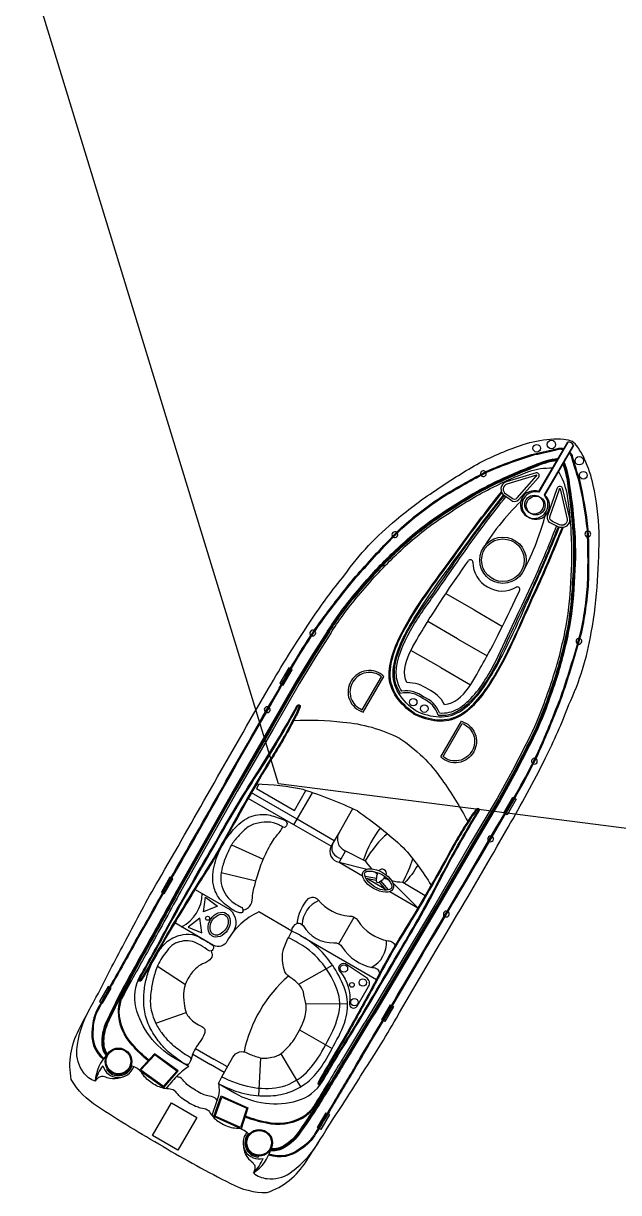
# Model space of a CAD drawing. Header units: metres. Extents: x 334693 to 340967, y 1773231 to 1777706.
# Drawn here: x 335723.5 to 335772.2, y 1775419 to 1775514.7 of the extents above; entities that cross this region are included whole.
import ezdxf

# ---------------------------------------------------------------- set-up
doc = ezdxf.new("R2010")
doc.units = ezdxf.units.M

msp = doc.modelspace()

# ---------------------------------------------------------------- linework, layer by layer
at = {"color": 3}
for p, q in [((335744.408, 1775452.46), (335723.547, 1775520.651)), ((335804.342, 1775444.757), (335744.408, 1775452.46))]:
    msp.add_line(p, q, dxfattribs=at)
at = {"color": 32, "true_color": 0xcd6928}
for p, q in [((335760.4, 1775466.684), (335758.07, 1775468.034)), ((335760.4, 1775466.684), (335762.73, 1775465.334)), ((335759.033, 1775464.324), (335756.601, 1775465.733)), ((335759.033, 1775464.324), (335761.465, 1775462.915)), ((335757.666, 1775461.964), (335755.227, 1775463.377)), ((335757.666, 1775461.964), (335760.106, 1775460.551)), ((335745.92, 1775449.549), (335742.192, 1775451.708)), ((335745.662, 1775449.103), (335741.935, 1775451.262)), ((335740.57, 1775447.456), (335743.16, 1775446.289)), ((335749.895, 1775446.96), (335749.36, 1775446.035)), ((335749.36, 1775446.035), (335751.275, 1775444.926)), ((335749.36, 1775446.035), (335751.633, 1775445.47)), ((335739.726, 1775445.205), (335742.56, 1775444.507)), ((335752.413, 1775444.702), (335751.481, 1775444.87)), ((335752.386, 1775444.551), (335751.564, 1775444.699)), ((335751.713, 1775444.672), (335753.068, 1775443.887)), ((335752.629, 1775444.41), (335753.186, 1775443.747)), ((335752.746, 1775444.509), (335753.37, 1775443.766)), ((335753.759, 1775444.338), (335755.803, 1775442.303)), ((335753.506, 1775443.633), (335755.803, 1775442.303)), ((335749.328, 1775439.355), (335750.592, 1775441.538)), ((335746.2, 1775440.033), (335752.409, 1775436.437)), ((335734.507, 1775437.537), (335736.789, 1775436.035)), ((335746.057, 1775436.047), (335748.814, 1775437.608)), ((335746.64, 1775434.454), (335750.04, 1775434.46)), ((335734.371, 1775432.858), (335736.845, 1775433.743)), ((335746.127, 1775432.307), (335748.787, 1775430.79)), ((335737.614, 1775430.785), (335739.107, 1775429.92)), ((335737.388, 1775430.316), (335738.847, 1775429.471)), ((335740.222, 1775429.275), (335739.107, 1775429.92)), ((335742.934, 1775430.025), (335742.77, 1775426.923)), ((335744.59, 1775430.363), (335746.216, 1775427.648)), ((335730.41, 1775429.131), (335730.346, 1775429.088)), ((335739.964, 1775428.824), (335738.847, 1775429.471)), ((335742.751, 1775421.983), (335742.745, 1775421.907))]:
    msp.add_line(p, q, dxfattribs=at)
for points in [[(335734.963, 1775422.765, -0.01736), (335729.601, 1775426.044, -0.12634), (335727.462, 1775428.262, -0.172899), (335728.09, 1775432.312, -0.013884), (335729.686, 1775435.326, -0.008973), (335731.927, 1775439.648, -0.01509), (335734.586, 1775444.541, 0.002245), (335738.838, 1775451.998, -0.003342), (335743.597, 1775460.253, -0.016984), (335746.958, 1775465.677, -0.024546), (335749.817, 1775469.552, -0.067942), (335754.035, 1775474.063, -0.033948), (335757.46, 1775476.614, -0.022001), (335760.827, 1775478.71, -0.042872), (335764.416, 1775480.215, -0.059514), (335766.624, 1775480.654, -0.046364), (335767.738, 1775480.661, -0.104882), (335768.393, 1775480.485, -0.104882)], [(335734.963, 1775422.765, 0.01736), (335740.476, 1775419.746, 0.12634), (335743.464, 1775418.994, 0.172899), (335746.664, 1775421.554, 0.013884), (335748.484, 1775424.438, 0.008973), (335751.119, 1775428.533, 0.01509), (335754.039, 1775433.274, -0.002245), (335758.392, 1775440.673, 0.003342), (335763.184, 1775448.909, 0.016984), (335766.216, 1775454.523, 0.024546), (335768.154, 1775458.931, 0.067942), (335769.969, 1775464.835, 0.033948), (335770.477, 1775469.075, 0.022001), (335770.619, 1775473.038, 0.042872), (335770.138, 1775476.901, 0.059514), (335769.421, 1775479.035, 0.046364), (335768.872, 1775480.004, 0.104882), (335768.393, 1775480.485, 0.104882)], [(335732.704, 1775439.593, 0.006425), (335735.275, 1775444.171, 0.002217), (335739.519, 1775451.614, -0.003368), (335744.283, 1775459.951, -0.024633), (335747.408, 1775465.131, -0.015037), (335749.826, 1775468.32, -0.025439), (335751.255, 1775470.033, -0.013843), (335754.444, 1775473.41, -0.040266), (335757.901, 1775476.052, -0.016729), (335761.448, 1775478.043, -0.029739), (335765.339, 1775479.473, 0.01525), (335767.241, 1775479.904, -0.132389), (335767.596, 1775479.917, -0.028442), (335767.735, 1775479.885, -0.028442)], [(335732.771, 1775439.554, 0.006424), (335735.342, 1775444.134, 0.002217), (335739.586, 1775451.576, -0.003368), (335744.35, 1775459.914, -0.024633), (335747.471, 1775465.087, -0.015038), (335749.886, 1775468.273, -0.025461), (335751.312, 1775469.981, -0.013839), (335754.497, 1775473.354, -0.040238), (335757.941, 1775475.987, -0.016715), (335761.481, 1775477.974, -0.029693), (335765.358, 1775479.398, 0.015234), (335767.262, 1775479.83, -0.134036), (335767.581, 1775479.842, -0.024879), (335767.696, 1775479.817, -0.024879)], [(335750.617, 1775429.218, -0.006424), (335753.309, 1775433.728, -0.002217), (335757.653, 1775441.112, 0.003368), (335762.514, 1775449.393, 0.024633), (335765.449, 1775454.675, 0.015038), (335767.01, 1775458.355, 0.025461), (335767.783, 1775460.442, 0.013839), (335769.124, 1775464.883, 0.040238), (335769.693, 1775469.181, 0.016715), (335769.655, 1775473.239, 0.029693), (335768.961, 1775477.311, -0.015234), (335768.389, 1775479.178, 0.134036), (335768.24, 1775479.46, 0.024879), (335768.161, 1775479.547, 0.024879)], [(335750.683, 1775429.179, -0.006425), (335753.375, 1775433.688, -0.002217), (335757.719, 1775441.073, 0.003368), (335762.58, 1775449.354, 0.024633), (335765.518, 1775454.642, 0.015037), (335767.081, 1775458.326, 0.025439), (335767.856, 1775460.418, 0.013843), (335769.198, 1775464.865, 0.040266), (335769.77, 1775469.178, 0.016729), (335769.732, 1775473.245, 0.029739), (335769.035, 1775477.332, -0.01525), (335768.463, 1775479.196, 0.132389), (335768.298, 1775479.511, 0.028442), (335768.201, 1775479.616, 0.028442)], [(335748.415, 1775464.942, -0.031596), (335750.49, 1775467.804, -0.004928), (335752.026, 1775469.587, -0.02844), (335754.946, 1775472.462, -0.042875), (335758.258, 1775474.918, -0.035347), (335761.808, 1775477.002, -0.024093), (335765.313, 1775478.529, -0.079837), (335767.28, 1775479.099)], [(335748.479, 1775464.901, -0.031592), (335750.549, 1775467.755, -0.004926), (335752.083, 1775469.536, -0.028436), (335754.997, 1775472.405, -0.042895), (335758.3, 1775474.853, -0.035363), (335761.842, 1775476.934, -0.024111), (335765.343, 1775478.458, -0.077658), (335767.231, 1775479.015, -0.077658)], [(335748.544, 1775464.86, -0.031588), (335750.607, 1775467.705, -0.004924), (335752.14, 1775469.485, -0.028433), (335755.047, 1775472.347, -0.042917), (335758.342, 1775474.789, -0.035379), (335761.876, 1775476.865, -0.02413), (335765.374, 1775478.388, -0.075408), (335767.183, 1775478.931, -0.075408)], [(335764.718, 1775455.493, 0.031588), (335766.159, 1775458.698, 0.004924), (335766.94, 1775460.913, 0.028433), (335767.976, 1775464.859, 0.042917), (335768.454, 1775468.932, 0.035379), (335768.497, 1775473.03, 0.02413), (335768.077, 1775476.822, 0.075408), (335767.648, 1775478.662, 0.075408)], [(335764.786, 1775455.457, 0.031592), (335766.231, 1775458.672, 0.004926), (335767.012, 1775460.889, 0.028436), (335768.051, 1775464.844, 0.042895), (335768.531, 1775468.928, 0.035363), (335768.573, 1775473.035, 0.024111), (335768.153, 1775476.831, 0.077658), (335767.697, 1775478.746, 0.077658)], [(335764.854, 1775455.421, 0.031596), (335766.303, 1775458.645, 0.004928), (335767.085, 1775460.865, 0.02844), (335768.126, 1775464.828, 0.042875), (335768.608, 1775468.923, 0.035347), (335768.65, 1775473.039, 0.024093), (335768.229, 1775476.84, 0.079837), (335767.745, 1775478.829)], [(335748.674, 1775464.778, -0.031581), (335750.725, 1775467.607, -0.00492), (335752.255, 1775469.382, -0.028426), (335755.149, 1775472.232, -0.042959), (335758.426, 1775474.66, -0.035411), (335761.944, 1775476.727, -0.028829), (335764.879, 1775478.007, -0.092336), (335766.821, 1775478.307, -0.080328)], [(335762.876, 1775476.036), (335763.387, 1775475.689, 0.382221), (335764.061, 1775475.712), (335765.633, 1775477.509, 0.786544), (335765.477, 1775477.908), (335763.005, 1775477.167, 0.616464), (335762.876, 1775476.036, 3.844907)], [(335764.582, 1775455.564, 0.031581), (335766.015, 1775458.751, 0.00492), (335766.794, 1775460.961, 0.028426), (335767.826, 1775464.89, 0.042959), (335768.301, 1775468.941, 0.035411), (335768.343, 1775473.021, 0.028829), (335767.993, 1775476.203, 0.092336), (335767.287, 1775478.038, 0.080328)], [(335767.28, 1775473.485), (335766.724, 1775473.756, -0.382221), (335766.409, 1775474.351), (335767.186, 1775476.609, -0.786544), (335767.609, 1775476.673), (335768.197, 1775474.16, -0.616464), (335767.28, 1775473.485, -3.844907)], [(335748.415, 1775464.942), (335747.186, 1775463.037), (335745.825, 1775460.794), (335743.708, 1775457.085), (335740.768, 1775452.008), (335736.146, 1775443.813, -0.002601), (335733.683, 1775439.337, 0.004411), (335731.585, 1775435.533, 0.013009), (335730.264, 1775432.849, 0.113396), (335729.955, 1775431.185, 0.146005), (335730.294, 1775430.209, 1.595219)], [(335748.479, 1775464.901), (335747.251, 1775462.996), (335745.891, 1775460.756), (335743.774, 1775457.046), (335740.834, 1775451.97), (335736.213, 1775443.776, -0.002601), (335733.75, 1775439.299, 0.004411), (335731.653, 1775435.496, 0.013003), (335730.334, 1775432.818, 0.113337), (335730.032, 1775431.188, 0.144821), (335730.347, 1775430.269, 0.138987)], [(335748.544, 1775464.859), (335747.316, 1775462.955), (335745.957, 1775460.717), (335743.841, 1775457.008), (335740.901, 1775451.932), (335736.28, 1775443.739, -0.002601), (335733.817, 1775439.262, 0.00441), (335731.721, 1775435.46, 0.012997), (335730.404, 1775432.787, 0.113276), (335730.109, 1775431.191, 0.142458), (335730.401, 1775430.325, 0.142458)], [(335748.673, 1775464.776), (335747.446, 1775462.874), (335746.09, 1775460.639), (335743.974, 1775456.932), (335741.034, 1775451.856), (335736.415, 1775443.665, -0.002601), (335733.95, 1775439.187, 0.00441), (335731.856, 1775435.388, 0.002867), (335731.555, 1775434.806, 0.002867)], [(335751.328, 1775458.324), (335753.02, 1775461.247, 0.483063), (335750.353, 1775460.881, 0.50024), (335751.328, 1775458.324, 0.418424)], [(335737.06, 1775429.325), (335735.855, 1775430.023, -0.202722), (335732.743, 1775434.18, -0.178768), (335733.073, 1775436.681, 0.010028), (335735.378, 1775440.863, -0.005356), (335739.27, 1775447.712, -0.016605), (335742.549, 1775453.176, 0.018921), (335745.931, 1775458.857, -0.925873), (335746.172, 1775458.762, -0.041202), (335745.68, 1775457.689, -0.024461), (335743.786, 1775454.405, 0.012888), (335740.163, 1775448.065, -0.019359), (335737.95, 1775444.408, 0.002375), (335735.386, 1775440.18, -0.006386), (335733.831, 1775437.444, -0.013656), (335733.185, 1775436.36, -0.862706), (335732.965, 1775436.457, 0.648089)], [(335733.038, 1775436.432, -0.016488), (335733.141, 1775436.644, 0.010023), (335735.445, 1775440.826, -0.005356), (335739.336, 1775447.674, -0.016607), (335742.613, 1775453.135, 0.018921), (335745.998, 1775458.82, 0.01143), (335746, 1775458.823, -0.913283), (335746.099, 1775458.786, -0.041174), (335745.612, 1775457.725, -0.024478), (335743.72, 1775454.446, 0.012889), (335740.095, 1775448.102, -0.019362), (335737.885, 1775444.45, 0.002377), (335735.319, 1775440.218, -0.006391), (335733.764, 1775437.482, -0.013664), (335733.12, 1775436.401, 0.000701), (335733.12, 1775436.401, -0.819976), (335733.038, 1775436.432, -0.819976)], [(335754.312, 1775456.172, 0.096403), (335749.675, 1775457.481, 0.040538), (335745.636, 1775457.604, 1.92312)], [(335757.664, 1775454.655), (335759.356, 1775457.577, -0.483063), (335760.367, 1775455.081, -0.50024), (335757.664, 1775454.655, -0.418424)], [(335764.785, 1775455.456), (335763.744, 1775453.443), (335762.478, 1775451.149), (335760.314, 1775447.467), (335757.374, 1775442.391), (335752.566, 1775434.305, 0.002601), (335749.909, 1775429.94, -0.004411), (335747.653, 1775426.23, -0.013003), (335745.986, 1775423.752, -0.113337), (335744.723, 1775422.679, -0.144821), (335743.769, 1775422.495, -0.138987)], [(335764.717, 1775455.492), (335763.676, 1775453.48), (335762.411, 1775451.187), (335760.248, 1775447.506), (335757.308, 1775442.43), (335752.5, 1775434.345, 0.002601), (335749.843, 1775429.98, -0.00441), (335747.588, 1775426.27, -0.012997), (335745.924, 1775423.798, -0.113276), (335744.687, 1775422.748, -0.142458), (335743.791, 1775422.57, -0.142458)], [(335764.581, 1775455.562), (335763.541, 1775453.552), (335762.278, 1775451.263), (335760.115, 1775447.583), (335757.175, 1775442.507), (335752.369, 1775434.424, 0.002601), (335749.711, 1775430.059, -0.00441), (335747.458, 1775426.352, -0.002867), (335747.103, 1775425.801, -0.002867)], [(335754.312, 1775456.172, -0.096403), (335757.755, 1775452.801, -0.040538), (335759.871, 1775449.359, -1.92312)], [(335764.854, 1775455.421), (335763.812, 1775453.407), (335762.544, 1775451.111), (335760.38, 1775447.428), (335757.44, 1775442.352), (335752.631, 1775434.265, 0.002601), (335749.975, 1775429.901, -0.004411), (335747.718, 1775426.189, -0.013009), (335746.048, 1775423.707, -0.113396), (335744.758, 1775422.611, -0.146005), (335743.744, 1775422.419, -1.595219)], [(335750.871, 1775450.231, 0.033687), (335746.415, 1775451.978, 0.051879), (335742.6, 1775452.413, 1.92312)], [(335739.495, 1775427.915), (335740.814, 1775427.15, 0.202722), (335745.969, 1775426.52, 0.178768), (335747.974, 1775428.051, -0.010028), (335750.455, 1775432.13, 0.005356), (335754.459, 1775438.915, 0.016605), (335757.567, 1775444.478, -0.018921), (335760.811, 1775450.239, 0.925873), (335760.609, 1775450.4, 0.041202), (335759.923, 1775449.439, 0.024461), (335758.018, 1775446.163, -0.012888), (335754.32, 1775439.865, 0.019359), (335752.25, 1775436.126, -0.002375), (335749.858, 1775431.798, 0.006386), (335748.259, 1775429.087, 0.013656), (335747.64, 1775427.988, 0.862706), (335747.834, 1775427.845, -0.648089)], [(335747.776, 1775427.896, 0.016488), (335747.908, 1775428.091, -0.010023), (335750.389, 1775432.171, 0.005356), (335754.393, 1775438.954, 0.016607), (335757.499, 1775444.513, -0.018921), (335760.746, 1775450.279, -0.01143), (335760.748, 1775450.282, 0.913283), (335760.666, 1775450.349, 0.041174), (335759.988, 1775449.399, 0.024478), (335758.085, 1775446.126, -0.012889), (335754.386, 1775439.825, 0.019362), (335752.318, 1775436.09, -0.002377), (335749.924, 1775431.759, 0.006391), (335748.325, 1775429.048, 0.013664), (335747.708, 1775427.952, -0.000701), (335747.708, 1775427.952, 0.819976), (335747.776, 1775427.896, 0.819976)], [(335750.467, 1775450.398), (335749.355, 1775448.478, 0.462925), (335749.895, 1775446.96), (335751.499, 1775446.157)], [(335750.871, 1775450.231, -0.033687), (335754.604, 1775447.236, -0.051879), (335756.879, 1775444.143, -1.92312)], [(335749.355, 1775448.478), (335748.873, 1775447.645, 0.545737), (335749.54, 1775446.346, 0.282905)], [(335748.873, 1775447.645), (335748.698, 1775447.344, 0.516839), (335749.36, 1775446.035, 0.282905)], [(335737.584, 1775443.81), (335740.411, 1775442.173, -0.406088), (335740.593, 1775440.188)], [(335745.935, 1775441.033, -0.164009), (335746.866, 1775443.059, -0.407559), (335747.637, 1775442.959, 0.20466), (335750.203, 1775441.622, -0.28657), (335750.879, 1775441.259, 0.198759), (335753.357, 1775439.588, -0.45148), (335753.922, 1775439.102, -1.463971)], [(335745.493, 1775440.402), (335742.796, 1775441.964, 0.158322), (335740.202, 1775439.588, -0.417676), (335739.097, 1775439.223), (335735.918, 1775441.064)], [(335739.495, 1775427.915), (335739.76, 1775428.468), (335740.68, 1775430.075, -0.448043), (335741.872, 1775430.404, 0.025561), (335742.766, 1775430.068, 0.15676), (335743.862, 1775430.083, 0.144288), (335744.623, 1775430.389, 0.079427), (335745.675, 1775431.532, 0.054179), (335746.475, 1775433.082, 0.127294), (335746.636, 1775434.481, -0.025195), (335746.451, 1775435.42, 0.112656), (335746.052, 1775436.052, 0.061652), (335745.323, 1775436.637, -0.222278), (335744.871, 1775437.256, -0.049109), (335744.74, 1775437.982, -0.09997), (335744.774, 1775438.771, -0.045992), (335745.215, 1775439.855), (335745.493, 1775440.402)], [(335745.493, 1775440.402, -0.291269), (335745.949, 1775441.039, -0.299867), (335746.413, 1775440.845, 0.273478), (335748.939, 1775439.439, -0.28657), (335749.614, 1775439.077, 0.198759), (335752.092, 1775437.405, -0.45148), (335752.658, 1775436.919, -1.463971)], [(335732.704, 1775439.593, -0.002942), (335730.84, 1775436.262, 0.002013), (335729.666, 1775434.133, 0.130442), (335729.172, 1775432.419, 0.261246), (335730.058, 1775429.907, 0.209197)], [(335732.771, 1775439.555, -0.002941), (335730.906, 1775436.225, 0.002014), (335729.732, 1775434.095, 0.130992), (335729.249, 1775432.412, 0.261832), (335730.109, 1775429.965, 0.261832)], [(335733.791, 1775429.842, -0.043334), (335732.499, 1775431.109, -0.18333), (335731.386, 1775433.805, -0.123985), (335732.019, 1775435.86, 0.015377), (335732.684, 1775437.228)], [(335733.739, 1775429.786, -0.043195), (335732.442, 1775431.058, -0.183415), (335731.309, 1775433.806, -0.094511), (335731.708, 1775435.436)], [(335729.418, 1775428.108, -0.164393), (335728.457, 1775428.838, -0.188684), (335727.921, 1775430.667, -0.10758), (335728.956, 1775434.006)], [(335750.683, 1775429.179, 0.002942), (335748.722, 1775425.905, -0.002013), (335747.46, 1775423.827, -0.130442), (335746.219, 1775422.546, -0.261246), (335743.599, 1775422.064, -0.209197)], [(335750.618, 1775429.219, 0.002941), (335748.657, 1775425.944, -0.002014), (335747.394, 1775423.866, -0.130992), (335746.174, 1775422.609, -0.261832), (335743.623, 1775422.137, -0.261832)], [(335741.685, 1775425.27, 0.043334), (335743.427, 1775424.78, 0.18333), (335746.319, 1775425.156, 0.123985), (335747.786, 1775426.728, -0.015377), (335748.642, 1775427.985)], [(335741.662, 1775425.197, 0.043195), (335743.411, 1775424.705, 0.183415), (335746.358, 1775425.09, 0.094511), (335747.574, 1775426.247)], [(335742.357, 1775420.614, 0.164393), (335743.468, 1775420.143, 0.188684), (335745.321, 1775420.589, 0.10758), (335747.703, 1775423.149)]]:
    msp.add_lwpolyline(points, format="xyb", dxfattribs=at)
for points in [[(335768.047, 1775480.424), (335765.678, 1775476.333)], [(335765.696, 1775476.365), (335768.047, 1775480.424)], [(335768.513, 1775480.154), (335766.143, 1775476.064)], [(335766.162, 1775476.095), (335768.513, 1775480.154)], [(335745.366, 1775461.879), (335745.251, 1775461.946), (335744.518, 1775460.68), (335744.642, 1775460.608)], [(335744.708, 1775460.569), (335744.795, 1775460.519), (335745.529, 1775461.785), (335745.432, 1775461.841)], [(335742.8, 1775452.41), (335742.6, 1775452.064), (335745.702, 1775450.268), (335746.65, 1775451.903)], [(335748.698, 1775447.344), (335745.662, 1775449.103), (335747.181, 1775451.726)], [(335762.905, 1775450.03), (335762.818, 1775450.081), (335763.551, 1775451.347), (335763.647, 1775451.291)], [(335763.714, 1775451.252), (335763.829, 1775451.186), (335763.096, 1775449.92), (335762.971, 1775449.992)], [(335748.957, 1775447.79), (335745.92, 1775449.549)], [(335735.611, 1775444.755), (335735.526, 1775444.805), (335734.825, 1775443.594), (335734.927, 1775443.535)], [(335734.994, 1775443.497), (335735.061, 1775443.458), (335735.762, 1775444.668), (335735.678, 1775444.717)], [(335754.561, 1775444.412), (335756.4, 1775443.316)], [(335730.585, 1775435.804), (335730.465, 1775435.873), (335729.756, 1775434.649), (335729.902, 1775434.565)], [(335729.968, 1775434.526), (335730.013, 1775434.5), (335730.722, 1775435.724), (335730.651, 1775435.765)], [(335752.93, 1775433.108), (335752.863, 1775433.147), (335753.564, 1775434.357), (335753.648, 1775434.309)], [(335753.714, 1775434.27), (335753.8, 1775434.22), (335753.099, 1775433.01), (335752.997, 1775433.07)], [(335747.65, 1775424.285), (335747.605, 1775424.311), (335748.314, 1775425.535), (335748.385, 1775425.494)], [(335748.451, 1775425.456), (335748.571, 1775425.387), (335747.862, 1775424.162), (335747.717, 1775424.247)]]:
    msp.add_lwpolyline(points, dxfattribs=at)
for points in [[(335762.982, 1775476.196), (335763.504, 1775475.841, 0.383069), (335763.923, 1775475.845), (335765.511, 1775477.661, 0.853636), (335765.511, 1775477.717), (335763.066, 1775476.985, 0.613527)], [(335767.366, 1775473.657), (335766.799, 1775473.933, -0.383069), (335766.594, 1775474.298), (335767.378, 1775476.58, -0.853636), (335767.427, 1775476.607), (335768.009, 1775474.122, -0.613527)], [(335751.257, 1775458.509), (335752.825, 1775461.215, 0.460147), (335750.484, 1775460.801, 0.47706)], [(335757.859, 1775454.685), (335759.426, 1775457.392, -0.460147), (335760.232, 1775455.155, -0.47706)], [(335749.878, 1775437.712, 0.917705), (335749.488, 1775437.02, -0.209704), (335750.203, 1775434.51, 0.850912), (335750.837, 1775434.262), (335751.76, 1775435.855, 0.435659), (335751.587, 1775436.582)]]:
    msp.add_lwpolyline(points, format="xyb", close=True, dxfattribs=at)
for points in [[(335738.283, 1775441.978), (335738.439, 1775443.186), (335739.407, 1775442.447)], [(335737.985, 1775441.464), (335737.014, 1775440.727), (335738.138, 1775440.255)], [(335735.023, 1775427.591), (335736.196, 1775428.955), (335734.268, 1775430.363), (335733.036, 1775429.019)], [(335735.011, 1775427.694), (335736.084, 1775428.942), (335734.279, 1775430.26), (335733.151, 1775429.031)], [(335739.119, 1775425.218), (335739.719, 1775426.915), (335741.899, 1775425.943), (335741.346, 1775424.206)], [(335739.215, 1775425.259), (335739.763, 1775426.811), (335741.805, 1775425.901), (335741.299, 1775424.311)], [(335734.093, 1775423.672), (335735.646, 1775426.355), (335737.737, 1775425.144), (335736.183, 1775422.462)]]:
    msp.add_lwpolyline(points, close=True, dxfattribs=at)
for centre, radius in [((335766.713, 1775480.22), 0.349), ((335765.516, 1775479.914), 0.313), ((335769, 1775478.896), 0.349), ((335769.33, 1775477.705), 0.313), ((335765.306, 1775475.303), 0.771), ((335765.435, 1775475.228), 0.771), ((335762.756, 1775470.752), 1.896), ((335762.756, 1775470.752), 1.896), ((335762.756, 1775470.752), 1.743), ((335762.756, 1775470.752), 1.743), ((335755.42, 1775459.134), 0.305), ((335756.329, 1775458.607), 0.305), ((335738.609, 1775441.446), 0.163), ((335749.754, 1775437.331), 0.304), ((335751.303, 1775436.185), 0.304), ((335750.404, 1775435.993), 0.197), ((335750.609, 1775434.577), 0.304), ((335731.317, 1775429.735), 1.09), ((335731.317, 1775429.735), 1.013), ((335742.823, 1775423.071), 1.09), ((335742.823, 1775423.071), 1.013)]:
    msp.add_circle(centre, radius, dxfattribs=at)
for centre, radius, start, end in [((335768.095, 1775479.97), 0.456, 23.82867, 96.01396), ((335768.095, 1775479.97), 0.456, 23.82867, 96.01396), ((335761.158, 1775477.834), 0.237, 40.15174, 195.29379), ((335761.158, 1775477.834), 0.237, 213.93156, 21.51397), ((335778.257, 1775461.123), 20.143, 133.2487, 148.31951), ((335765.306, 1775475.303), 1.132, 69.80529, 42.25484), ((335765.435, 1775475.228), 1.132, 77.58779, 50.03734), ((335746.691, 1775479.406), 20.143, 331.52312, 346.59393), ((335753.919, 1775472.843), 0.237, 51.53716, 219.63283), ((335753.919, 1775472.843), 0.237, 238.26789, 32.9021), ((335769.695, 1775472.889), 0.237, 98.32865, 265.91107), ((335769.695, 1775472.889), 0.237, 284.54884, 79.69089), ((335760.095, 1775470.59), 0.202, 359.11592, 145.58366), ((335762.577, 1775470.581), 2.281, 179.86054, 241.66166), ((335762.697, 1775470.512), 2.281, 238.18097, 299.98208), ((335763.94, 1775468.363), 0.202, 334.25897, 120.72671), ((335747.209, 1775464.797), 0.237, 61.24088, 231.64746), ((335747.209, 1775464.797), 0.237, 250.30635, 42.58199), ((335768.968, 1775464.127), 0.237, 86.94052, 241.57474), ((335768.968, 1775464.127), 0.237, 260.20979, 68.30547), ((335754.944, 1775457.84), 2.894, 54.19483, 90.79717), ((335754.853, 1775457.755), 2.146, 51.20977, 102.41689), ((335754.853, 1775457.755), 2.3, 51.20977, 98.95952), ((335755.416, 1775457.429), 2.146, 17.42573, 68.63286), ((335755.416, 1775457.429), 2.3, 20.8831, 68.63286), ((335755.444, 1775457.55), 2.894, 29.04546, 65.64779), ((335743.479, 1775458.52), 0.237, 64.95141, 235.05053), ((335743.479, 1775458.52), 0.237, 253.71071, 46.29124), ((335765.328, 1775454.303), 0.237, 77.26064, 229.53627), ((335765.328, 1775454.303), 0.237, 248.19517, 58.60175), ((335761.739, 1775447.944), 0.237, 73.55139, 226.13192), ((335761.739, 1775447.944), 0.237, 244.7921, 54.89121), ((335754.554, 1775447.96), 3.548, 210.54629, 223.8973), ((335754.554, 1775447.96), 3.548, 229.87043, 234.11034), ((335753.64, 1775444.659), 1.241, 155.52383, 181.5167), ((335753.64, 1775444.659), 1.241, 146.03675, 146.30606), ((335752.877, 1775445.117), 0.347, 340.72361, 139.06918), ((335752.098, 1775445.552), 1.241, 333.53656, 333.80588), ((335752.543, 1775444.543), 0.166, 149.92131, 329.92131), ((335752.098, 1775445.552), 1.241, 298.32593, 325.96602), ((335754.554, 1775447.96), 3.548, 244.8238, 251.16312), ((335754.554, 1775447.96), 3.548, 255.35551, 270.11132), ((335735.047, 1775443.51), 3.124, 297.38987, 359.27735), ((335748.572, 1775440.832), 2.243, 113.12133, 177.32549), ((335758.116, 1775441.794), 0.237, 71.14332, 227.39245), ((335758.116, 1775441.794), 0.237, 246.01665, 52.51912), ((335750.986, 1775439.434), 2.243, 296.54576, 4.69325), ((335752.518, 1775428.255), 11.166, 130.82083, 168.29341), ((335732.928, 1775427.879), 3.517, 135.91698, 176.2526), ((335732.82, 1775427.215), 3.517, 142.04669, 165.27923), ((335731.317, 1775429.735), 1.32, 195.6939, 340.5955), ((335731.317, 1775429.735), 1.167, 213.64562, 340.5955), ((335742.823, 1775423.071), 1.32, 139.24713, 284.14873), ((335742.823, 1775423.071), 1.167, 139.24713, 266.19701), ((335740.411, 1775423.544), 3.517, 303.59003, 343.92565), ((335739.889, 1775423.12), 3.517, 314.5634, 337.79593)]:
    msp.add_arc(centre, radius, start, end, dxfattribs=at)
for start_param, end_param in [(0.830012, 1.576846), (4.712389, 5.232342)]:
    msp.add_ellipse((335753.036, 1775445.295), major_axis=(2.077, 3.585), ratio=0.425319, start_param=start_param, end_param=end_param, dxfattribs=at)
for centre, major_axis, ratio in [((335752.543, 1775444.543), (1.22, -0.707), 0.533092), ((335739.551, 1775440.926), (0.585, 0.914), 0.758117)]:
    msp.add_ellipse(centre, major_axis=major_axis, ratio=ratio, dxfattribs=at)
for points, knots in [([(335755.466, 1775458.166), (335754.386, 1775458.918), (335753.428, 1775460.019), (335753.477, 1775462.719), (335754.037, 1775464.003), (335755.914, 1775467.466), (335757.528, 1775469.439), (335760.17, 1775473.189), (335761.367, 1775474.744), (335762.628, 1775476.347)], [0, 0, 0, 0, 0.0462196, 0.0462196, 0.0924392, 0.0924392, 0.1947325, 0.1947325, 0.2709084, 0.2709084, 0.2709084, 0.2709084]), ([(335755.51, 1775458.229), (335754.398, 1775459.004), (335753.466, 1775460.15), (335753.603, 1775462.907), (335754.214, 1775464.2), (335756.144, 1775467.653), (335757.751, 1775469.641), (335760.343, 1775473.288), (335761.472, 1775474.753), (335762.663, 1775476.268)], [0, 0, 0, 0, 0.0480884, 0.0480884, 0.0961768, 0.0961768, 0.1985377, 0.1985377, 0.2704106, 0.2704106, 0.2704106, 0.2704106]), ([(335755.642, 1775458.417), (335754.506, 1775459.209), (335753.65, 1775460.357), (335753.911, 1775463.127), (335754.582, 1775464.425), (335756.601, 1775467.9), (335758.232, 1775469.952), (335760.77, 1775473.465), (335761.788, 1775474.783), (335762.811, 1775476.087)], [0, 0, 0, 0, 0.0508337, 0.0508337, 0.1016674, 0.1016674, 0.2060328, 0.2060328, 0.2709084, 0.2709084, 0.2709084, 0.2709084]), ([(335754.391, 1775459.851), (335754.225, 1775460.093), (335753.643, 1775461.189), (335754.382, 1775464.408), (335757.111, 1775468.056), (335759.921, 1775472.278), (335762.014, 1775474.947), (335762.871, 1775476.039)], [0.0234044, 0.0234044, 0.0234044, 0.0234044, 0.0350942, 0.0739111, 0.138251, 0.2165713, 0.2709084, 0.2709084, 0.2709084, 0.2709084]), ([(335754.495, 1775460.027), (335754.204, 1775460.482), (335754.027, 1775460.97), (335754.051, 1775462.68), (335754.595, 1775463.939), (335755.774, 1775466.043), (335756.489, 1775466.995), (335758.578, 1775469.957), (335759.937, 1775471.985), (335761.932, 1775474.593), (335762.462, 1775475.269), (335762.992, 1775475.945)], [0.0248254, 0.0248254, 0.0248254, 0.0248254, 0.0474598, 0.0474598, 0.0949196, 0.0949196, 0.1423794, 0.1423794, 0.237299, 0.237299, 0.2709084, 0.2709084, 0.2709084, 0.2709084]), ([(335755.466, 1775458.166), (335756.657, 1775457.603), (335758.088, 1775457.32), (335760.406, 1775458.705), (335761.242, 1775459.83), (335763.311, 1775463.182), (335764.219, 1775465.564), (335766.158, 1775469.721), (335766.91, 1775471.534), (335767.673, 1775473.425)], [0, 0, 0, 0, 0.0462196, 0.0462196, 0.0924392, 0.0924392, 0.1947325, 0.1947325, 0.2709084, 0.2709084, 0.2709084, 0.2709084]), ([(335755.499, 1775458.235), (335756.725, 1775457.656), (335758.183, 1775457.418), (335760.506, 1775458.908), (335761.323, 1775460.082), (335763.359, 1775463.474), (335764.283, 1775465.858), (335766.157, 1775469.921), (335766.866, 1775471.63), (335767.587, 1775473.416)], [0, 0, 0, 0, 0.0480884, 0.0480884, 0.0961768, 0.0961768, 0.1985377, 0.1985377, 0.2704106, 0.2704106, 0.2704106, 0.2704106]), ([(335755.597, 1775458.443), (335756.849, 1775457.852), (335758.271, 1775457.681), (335760.544, 1775459.285), (335761.335, 1775460.513), (335763.345, 1775463.994), (335764.314, 1775466.43), (335766.098, 1775470.379), (335766.735, 1775471.918), (335767.357, 1775473.454)], [0, 0, 0, 0, 0.0508337, 0.0508337, 0.1016674, 0.1016674, 0.2060328, 0.2060328, 0.2709084, 0.2709084, 0.2709084, 0.2709084]), ([(335757.463, 1775458.072), (335757.756, 1775458.048), (335758.996, 1775458.088), (335761.421, 1775460.331), (335763.227, 1775464.514), (335765.491, 1775469.052), (335766.764, 1775472.195), (335767.285, 1775473.483)], [0.0234044, 0.0234044, 0.0234044, 0.0234044, 0.0350942, 0.0739111, 0.138251, 0.2165713, 0.2709084, 0.2709084, 0.2709084, 0.2709084]), ([(335757.564, 1775458.249), (335758.104, 1775458.224), (335758.615, 1775458.312), (335760.086, 1775459.184), (335760.908, 1775460.283), (335762.146, 1775462.352), (335762.616, 1775463.446), (335764.146, 1775466.732), (335765.229, 1775468.921), (335766.498, 1775471.948), (335766.821, 1775472.744), (335767.143, 1775473.54)], [0.0248254, 0.0248254, 0.0248254, 0.0248254, 0.0474598, 0.0474598, 0.0949196, 0.0949196, 0.1423794, 0.1423794, 0.237299, 0.237299, 0.2709084, 0.2709084, 0.2709084, 0.2709084]), ([(335754.904, 1775460.734), (335754.188, 1775462.164), (335755.684, 1775464.141), (335756.895, 1775466.283), (335758.704, 1775468.963), (335759.931, 1775470.708)], [0.0313661, 0.0313661, 0.0313661, 0.0313661, 0.1084744, 0.1084744, 0.1920729, 0.1920729, 0.1920729, 0.1920729]), ([(335757.974, 1775458.955), (335759.571, 1775459.046), (335760.541, 1775461.328), (335761.796, 1775463.444), (335763.221, 1775466.347), (335764.124, 1775468.28)], [0.0313661, 0.0313661, 0.0313661, 0.0313661, 0.1084744, 0.1084744, 0.1920729, 0.1920729, 0.1920729, 0.1920729]), ([(335753.631, 1775443.913), (335753.711, 1775444.051), (335753.65, 1775444.337), (335752.866, 1775445.201), (335751.734, 1775445.456), (335751.265, 1775445.001), (335751.746, 1775444.21), (335753.058, 1775443.663), (335753.528, 1775443.735), (335753.631, 1775443.913)], [0, 0, 0, 0, 1.031451, 1.031451, 2.992455, 2.992455, 4.95346, 4.95346, 6.283185, 6.283185, 6.283185, 6.283185]), ([(335740.054, 1775441.711), (335739.75, 1775441.905), (335739.144, 1775441.647), (335738.67, 1775440.636), (335738.867, 1775440.117), (335739.64, 1775440.018), (335740.207, 1775440.502), (335740.342, 1775441.328), (335740.237, 1775441.593), (335740.054, 1775441.711)], [0, 0, 0, 0, 1.743273, 1.743273, 3.486547, 3.486547, 5.22982, 5.22982, 6.283185, 6.283185, 6.283185, 6.283185]), ([(335739.76, 1775428.468), (335741.344, 1775427.708), (335742.935, 1775427.318), (335745.98, 1775427.92), (335747.128, 1775429.054), (335748.785, 1775432.042), (335749.665, 1775433.598), (335749.039, 1775436.503), (335747.984, 1775438.034), (335746.258, 1775439.32), (335745.76, 1775439.579), (335745.215, 1775439.855)], [0, 0, 0, 0, 0.0684102, 0.0684102, 0.1368204, 0.1368204, 0.2052306, 0.2052306, 0.2736407, 0.2736407, 0.2974604, 0.2974604, 0.2974604, 0.2974604]), ([(335737.628, 1775427.366), (335737.442, 1775427.477), (335737.132, 1775427.663), (335736.727, 1775428.026), (335736.449, 1775428.427), (335736.147, 1775428.461), (335736.032, 1775428.469)], [0, 0, 0, 0, 0.00840925, 0.01405459, 0.02148076, 0.02583256, 0.02583256, 0.02583256, 0.02583256]), ([(335737.628, 1775427.366), (335737.817, 1775427.26), (335738.132, 1775427.083), (335738.648, 1775426.913), (335739.135, 1775426.872), (335739.314, 1775426.626), (335739.378, 1775426.531)], [0, 0, 0, 0, 0.00840925, 0.01405459, 0.02148076, 0.02583256, 0.02583256, 0.02583256, 0.02583256])]:
    msp.add_open_spline(points, degree=3, knots=knots, dxfattribs=at)
for points in [[(335744.315, 1775449.143), (335744.583, 1775449.013), (335744.946, 1775448.896), (335745.104, 1775449.212), (335744.613, 1775449.583), (335743.444, 1775449.928), (335741.986, 1775449.71), (335740.737, 1775448.704), (335739.858, 1775447.522), (335739.191, 1775445.891), (335739.078, 1775444.186), (335739.507, 1775443.166), (335740.569, 1775442.197), (335741.133, 1775441.912), (335741.433, 1775441.926), (335741.472, 1775442.251), (335741.201, 1775442.445), (335740.296, 1775443.126), (335739.84, 1775443.848), (335739.694, 1775444.746), (335739.804, 1775445.619), (335740.175, 1775446.655), (335740.652, 1775447.587), (335741.271, 1775448.332), (335742.031, 1775448.996), (335742.985, 1775449.277), (335743.992, 1775449.256), (335744.315, 1775449.143)], [(335741.501, 1775442.108), (335741.863, 1775442.263), (335742.151, 1775442.571), (335742.289, 1775443.314), (335742.397, 1775443.91), (335742.66, 1775444.837), (335743.127, 1775446.213), (335743.453, 1775446.902), (335743.823, 1775447.602), (335744.173, 1775448.113), (335744.533, 1775448.545), (335744.756, 1775448.919)], [(335738.89, 1775438.772), (335738.991, 1775438.389), (335738.669, 1775437.952), (335738.05, 1775437.641), (335737.475, 1775437.165), (335736.882, 1775436.261), (335736.657, 1775435.514), (335736.7, 1775434.472), (335736.858, 1775433.71), (335737.476, 1775432.983), (335738.019, 1775432.645), (335738.369, 1775432.373), (335738.347, 1775432.016), (335737.994, 1775431.366), (335737.317, 1775430.118), (335737.005, 1775429.477), (335736.295, 1775429.824), (335735.128, 1775430.762), (335734.405, 1775431.666), (335733.75, 1775432.807), (335733.416, 1775434.138), (335733.407, 1775435.363), (335733.602, 1775436.497), (335733.956, 1775437.586), (335734.54, 1775438.634), (335735.331, 1775439.562), (335735.926, 1775439.911), (335736.596, 1775440.107), (335737.606, 1775440.048), (335738.146, 1775439.774), (335738.793, 1775439.398), (335739.091, 1775439.087), (335738.89, 1775438.772), (335738.551, 1775438.902), (335737.861, 1775439.33), (335737.203, 1775439.581), (335736.463, 1775439.559), (335735.845, 1775439.334), (335735.292, 1775438.796), (335734.537, 1775437.603), (335734.165, 1775436.472), (335733.972, 1775435.382), (335733.931, 1775434.435), (335734.045, 1775433.764), (335734.324, 1775432.96), (335734.834, 1775432.087), (335735.308, 1775431.512), (335735.944, 1775430.936), (335736.509, 1775430.516), (335736.92, 1775430.236), (335737.22, 1775430.007), (335737.207, 1775429.775)], [(335739.495, 1775427.915), (335741.108, 1775427.231), (335743.125, 1775426.906), (335744.808, 1775427.068), (335746.581, 1775427.891), (335747.748, 1775429.065), (335748.899, 1775430.996), (335749.887, 1775433.15), (335749.979, 1775435.045), (335749.194, 1775436.993), (335748.165, 1775438.465), (335746.721, 1775439.723), (335745.493, 1775440.402)], [(335737.051, 1775426.37), (335736.51, 1775426.722), (335736.191, 1775427.015), (335735.778, 1775427.407), (335735.29, 1775427.485), (335734.313, 1775427.806), (335733.46, 1775428.483), (335733.102, 1775428.956), (335732.823, 1775429.179), (335732.345, 1775429.371)], [(335737.06, 1775429.325), (335736.605, 1775428.991), (335736.061, 1775428.501), (335735.195, 1775427.497)], [(335731.731, 1775428.481), (335731.259, 1775428.335), (335730.404, 1775428.391), (335729.945, 1775428.5), (335729.603, 1775428.343), (335729.418, 1775428.108)], [(335739.495, 1775427.915), (335739.546, 1775427.287), (335739.392, 1775426.572), (335738.952, 1775425.32)], [(335737.051, 1775426.37), (335737.625, 1775426.076), (335738.038, 1775425.945), (335738.584, 1775425.782), (335738.894, 1775425.397), (335739.659, 1775424.709), (335740.671, 1775424.307), (335741.259, 1775424.232), (335741.591, 1775424.1), (335741.996, 1775423.781)], [(335741.53, 1775422.806), (335741.637, 1775422.324), (335742.111, 1775421.61), (335742.434, 1775421.266), (335742.468, 1775420.892), (335742.357, 1775420.614)]]:
    msp.add_spline(points, degree=3, dxfattribs=at)
for points in [[(335752.737, 1775448.837), (335752.182, 1775448.138), (335751.676, 1775447.264), (335751.366, 1775446.234)], [(335755.785, 1775445.798), (335755.496, 1775445.289), (335755.134, 1775444.783), (335754.687, 1775444.31)]]:
    msp.add_open_spline(points, degree=3, dxfattribs=at)

doc.saveas('drawing.dxf')
